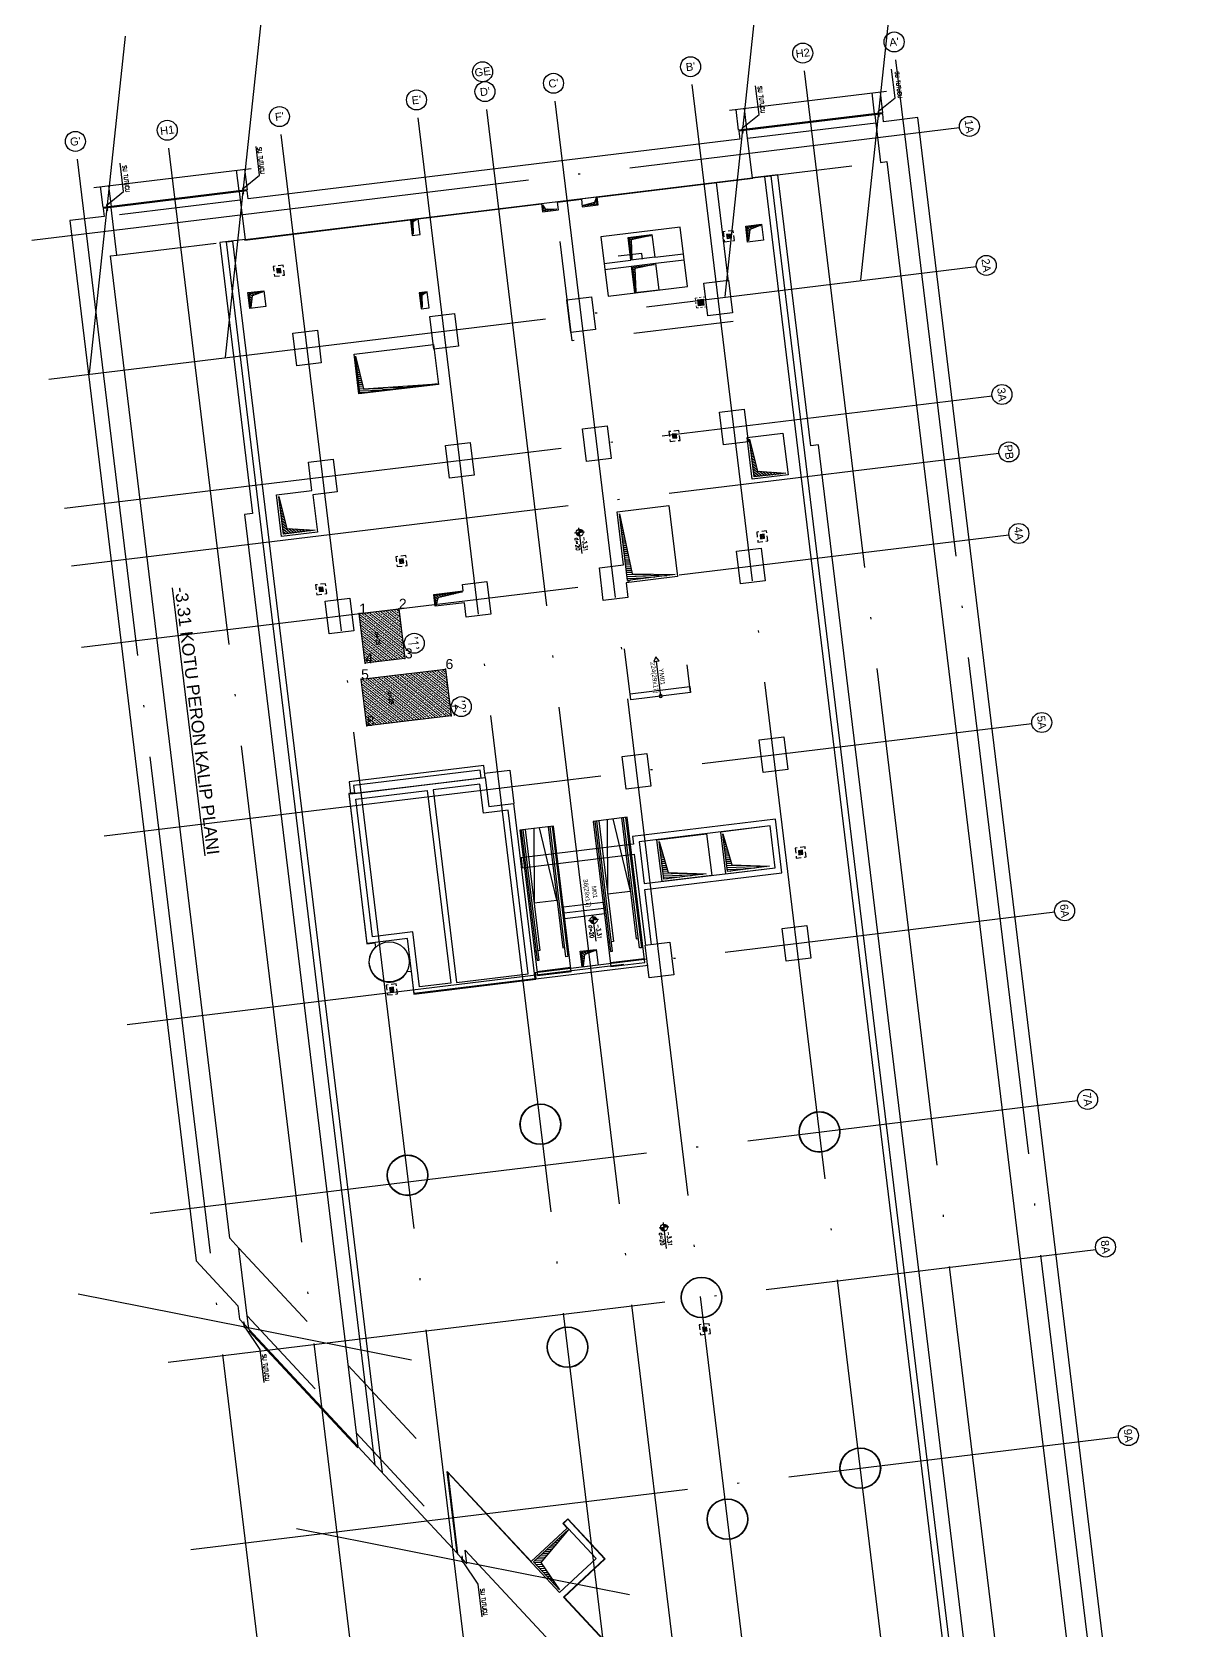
# Model space of a CAD drawing. Header units: millimetres. Extents: x 400433 to 400493, y 4543983 to 4544104.
# Drawn here: x 400432.8 to 400490.5, y 4544024.3 to 4544104.2 of the extents above; entities that cross this region are included whole.
import ezdxf
from ezdxf.enums import TextEntityAlignment as Align

# ---------------------------------------------------------------- set-up
doc = ezdxf.new("R2010")
doc.units = ezdxf.units.MM
for name, pattern in [('AKS', [3, 2.5, -0.25, 0, -0.25]), ('CIZGI', [0.4, 0.25, -0.15]), ('CONTINU', [0]), ('Hidden', [600, 400, -200]), ('M09-PRT-S24-ZZ-M3-ARC-01_rvt-1-PERON$0$Dash', [6, 3, -3]), ('UUC-ST-KAL-I05-101-U-000$0$ACAD_ISO05W100', [33, 24, -3, 0, -3, 0, -3])]:
    doc.linetypes.add(name, pattern=pattern)
for name, color, linetype, lineweight in [('A_HATCH', 8, 'Continuous', 15), ('M09-PRT-S24-ZZ-M3-ARC-01_rvt-1-PERON$0$M-EQPM', 50, 'Continuous', 13), ('M09-PRT-S24-ZZ-M3-ARC-01_rvt-1-PERON$0$M-EQPM-HDLN', 50, 'M09-PRT-S24-ZZ-M3-ARC-01_rvt-1-PERON$0$Dash', 5)]:
    doc.layers.add(name, color=color, linetype=linetype, lineweight=lineweight)
for name, color, linetype in [('aks prota', 2, 'AKS'), ('bosluk prota', 2, 'Continuous'), ('bosluk tarama prota', 8, 'Continuous'), ('boşluk prota', 2, 'Continuous'), ('boşluk taraması prota', 252, 'Continuous'), ('caks prota', 4, 'Continuous'), ('kiriş prota', 6, 'Continuous'), ('kolon prota', 1, 'Continuous'), ('kolon tarama prota', 252, 'Continuous'), ('metraj prota', 2, 'Continuous'), ('not prota', 2, 'Continuous'), ('not yazısı prota', 6, 'Continuous'), ('not çizgisi prota', 4, 'Continuous'), ('nxyz-nno', 11, 'Continuous'), ('perde prota', 1, 'Continuous'), ('PRT-MI-a_fit_drainage', 10, 'Continuous'), ('PRT-MI-ad_dim', 8, 'Continuous'), ('prt-s-taxis', 7, 'Continuous'), ('st-s_level (kot)', 6, 'Continuous'), ('st-s_levelmark (kot işareti)', 4, 'Continuous'), ('st-temel', 6, 'CIZGI'), ('st_s_döşeme', 6, 'Continuous'), ('st_s_kesit işareti', 7, 'Continuous'), ('st_s_kiriş', 6, 'Continuous'), ('st_s_ölçü', 4, 'Continuous'), ('taks prota', 7, 'Continuous'), ('temel prota', 6, 'Continuous'), ('tkot prota', 6, 'Continuous'), ('tplan prota', 7, 'Continuous'), ('UUC-ST-KAL-I05-101-U-000$0$st_s_su tutucu', 2, 'Continuous')]:
    doc.layers.add(name, color=color, linetype=linetype)
doc.styles.add('AKS', font='romanstw.shx', dxfattribs={"height": 25})
doc.styles.add('Arial', font='Arial.ttf', dxfattribs={"height": 150})
doc.styles.add('OLCU', font='romanstw.shx')
doc.styles.add('PRT-MI-a_Arial', font='Arial.ttf', dxfattribs={"height": 30})
doc.styles.get("Standard").update_dxf_attribs({"font": 'Arial.ttf'})
doc.styles.add('TAKS', font='Arial Unicode.ttf')
doc.styles.add('TEXT250', font='romanstw.shx', dxfattribs={"width": 0.8, "height": 25})
doc.styles.add('TSIMPLEX', font='romanstw.shx')
doc.dimstyles.new('1-50', dxfattribs={"dimtxt": 10, "dimasz": 4, "dimexe": 4, "dimexo": 8, "dimgap": 4, "dimtad": 1, "dimdec": 1, "dimrnd": 0.05, "dimzin": 9, "dimdsep": 46, "dimtxsty": 'OLCU', "dimblk1": 'OBLIQUE', "dimblk2": 'OBLIQUE', "dimsah": 1, "dimcen": 2, "dimdle": 4, "dimclrd": 4, "dimclre": 4, "dimclrt": 3, "dimadec": 1, "dimazin": 0, "dimtfac": 1, "dimtdec": 1, "dimtix": 1, "dimtmove": 2, "dimatfit": 3, "dimldrblk": 'OBLIQUE', "dimfxl": 1, "dimtvp": 1, "dimtolj": 1, "dimtzin": 1, "dimarcsym": 0})
pattern_1 = [(321.923994, (400365.07543, 4544704.10694), (0.117482545, 0.149960333), []), (321.923994, (400365.09167, 4544703.97322), (0.117482545, 0.149960333), [0.09525, -0.047625])]

# ---------------------------------------------------------------- blocks, each defined once
blk = doc.blocks.new('yürüyen mer 1')
at = {"color": 253}
blk.add_lwpolyline([(-120.1, 35), (-120.1, 205)], dxfattribs=at)
at = {"layer": 'st_s_ölçü', "color": 252, "ltscale": 0.1}
blk.add_line((-830.5, 205), (-830.5, 35), dxfattribs=at)
for points in [[(-120.1, 205), (-851.5, 205), (-851.5, 35), (-120.1, 35)], [(-120.1, 197.5), (-775.8, 197.5), (-775.8, 187.7), (-120.1, 187.7)], [(-728.8, 205), (-728.8, 197.5)], [(-120.1, 177.5), (-728.8, 177.5), (-728.8, 187.7)], [(-120.1, 135), (-488.6, 177.5), (-488.6, 62.5), (-120.1, 105)], [(-120.1, 42.5), (-775.8, 42.5), (-775.8, 52.2), (-120.1, 52.2)], [(-120.1, 62.5), (-728.8, 62.5), (-728.8, 52.2)], [(-728.8, 35), (-728.8, 42.5)]]:
    blk.add_lwpolyline(points, dxfattribs=at)
blk = doc.blocks.new('Stair_Anotation')
at = {"color": 0, "style": 'PRT-MI-a_Arial'}
blk.add_attdef('M.ADI', text='', height=0.2, dxfattribs=at).set_placement((0, 0), align=Align.BOTTOM_CENTER)
blk.add_attdef('BAS.SAYI-(EN-RIHT)', text='', height=0.2, dxfattribs=at).set_placement((0, -0.08), align=Align.TOP_CENTER)
blk = doc.blocks.new('_Oblique')
at = {"color": 0, "linetype": 'ByBlock', "lineweight": -2}
blk.add_line((-0.5, -0.5), (0.5, 0.5), dxfattribs=at)
blk = doc.blocks.new('*U51')
at = {"layer": 'metraj prota', "color": 4}
blk.add_lwpolyline([(-198, 0), (-175.5, 13), (-175.5, -13)], close=True, dxfattribs=at)
blk.add_lwpolyline([(0, 0), (-175.5, 0)], dxfattribs=at)
blk.add_circle((0, 0), 7.5, dxfattribs=at)
blk = doc.blocks.new('YER SUZGECI_20x20')
at = {"color": 2}
blk.add_lwpolyline([(-20, 0), (0, 0), (0, 20), (-20, 20)], close=True, dxfattribs=at)
for points in [[(0, 20), (-20, 0)], [(-20, 20), (0, 0)]]:
    blk.add_lwpolyline(points, dxfattribs=at)
blk.add_circle((-10, 10), 7, dxfattribs=at)
blk = doc.blocks.new('M09-PRT-S24-ZZ-M3-ARC-01_rvt-1-PERON$0$Floor Drain - 300x300 mm-V1-PERON')
at = {"layer": 'M09-PRT-S24-ZZ-M3-ARC-01_rvt-1-PERON$0$M-EQPM', "color": 250}
for p, q in [((0, -300), (0, 0)), ((0, 0), (300, 0)), ((300, -300), (0, -300)), ((10, -290), (10, -10)), ((10, -10), (290, -10)), ((290, -290), (10, -290)), ((41, -10), (41, -290)), ((72, -10), (72, -290)), ((103, -10), (103, -290)), ((134, -10), (134, -290)), ((166, -10), (166, -290)), ((197, -10), (197, -290)), ((228, -10), (228, -290)), ((259, -10), (259, -290)), ((290, -10), (290, -290)), ((290, -10), (290, -290)), ((300, 0), (300, -300))]:
    blk.add_line(p, q, dxfattribs=at)
at = {"layer": 'M09-PRT-S24-ZZ-M3-ARC-01_rvt-1-PERON$0$M-EQPM-HDLN'}
for p, q in [((400, 100), (-100, 100)), ((-100, 100), (-100, -400)), ((400, -400), (400, 100)), ((-100, -400), (400, -400))]:
    blk.add_line(p, q, dxfattribs=at)
blk = doc.blocks.new('PLAN_KOT')
at = {"layer": 'st-s_levelmark (kot işareti)'}
h = blk.add_hatch(color=256, dxfattribs=at)
h.paths.add_polyline_path([(0, 17.5, 0.414214), (-17.5, 0), (0, 0)])
h.paths.add_polyline_path([(17.5, 0), (0, 0), (0, -17.5, 0.414214)])
for p, q in [((105, 0), (-25, 0)), ((0, 25), (0, -25))]:
    blk.add_line(p, q, dxfattribs=at)
blk.add_circle((0, 0), 17.5, dxfattribs=at)
at = {"layer": 'st-s_level (kot)', "color": 6, "style": 'OLCU', "width": 0.8}
for tag, p in [('KOT', (22.7, 9.8)), ('DÖŞEME_KALINLIĞI', (22.7, -27.6))]:
    blk.add_attdef(tag, p, '', height=20, dxfattribs=at)

msp = doc.modelspace()

# ---------------------------------------------------------------- hatches: boundary and pattern name
at = {"layer": 'A_HATCH'}
h = msp.add_hatch(dxfattribs=at)
h.set_pattern_fill('ANSI33', color=2, scale=0.03, angle=-83.07601)
h.set_pattern_definition(pattern_1)
h.paths.add_polyline_path([(400451.188, 4544075.334), (400451.489, 4544072.852), (400449.504, 4544072.611), (400449.202, 4544075.092)])
h = msp.add_hatch(dxfattribs=at)
h.set_pattern_fill('ANSI33', color=2, scale=0.03, angle=-83.07601)
h.set_pattern_definition(pattern_1)
h.paths.add_polyline_path([(400453.518, 4544072.321), (400453.801, 4544069.988), (400449.582, 4544069.476), (400449.299, 4544071.809)])
at = {"layer": 'bosluk tarama prota'}
h = msp.add_hatch(dxfattribs=at)
h.set_pattern_fill('ANSI31', color=256, scale=0.5, angle=121.92399)
h.set_pattern_definition([(321.924, (400458.676496, 4544064.617994), (0.03854414, 0.04919958), [])])
h.paths.add_polyline_path([(400451.813, 4544094.776), (400452.127, 4544094.814), (400451.893, 4544094.68), (400451.9, 4544094.06)])
h = msp.add_hatch(dxfattribs=at)
h.set_pattern_fill('ANSI31', color=256, scale=0.5, angle=121.92399)
h.set_pattern_definition([(321.924, (400459.122254, 4544060.947334), (0.03854414, 0.04919958), [])])
h.paths.add_polyline_path([(400452.259, 4544091.105), (400452.573, 4544091.143), (400452.338, 4544091.009), (400452.346, 4544090.389)])
at = {"layer": 'boşluk taraması prota', "ltscale": 2}
h = msp.add_hatch(dxfattribs=at)
h.set_pattern_fill('ANSI31', color=256, scale=0.03, angle=6.92399, style=0)
h.set_pattern_definition([(51.923994, (399184.46104, 4543514.51339), (-0.074980167, 0.0587412725), [])])
h.paths.add_polyline_path([(400458.359, 4544095.525), (400458.494, 4544095.33), (400459.091, 4544095.312), (400458.396, 4544095.228)])
h = msp.add_hatch(dxfattribs=at)
h.set_pattern_fill('ANSI31', color=256, scale=0.03, angle=-173.07601, style=0)
h.set_pattern_definition([(231.923994, (401734.99976, 4544676.5219), (0.074980167, -0.0587412725), [])])
h.paths.add_polyline_path([(400461.057, 4544095.873), (400460.973, 4544095.651), (400460.398, 4544095.491), (400461.093, 4544095.575)])
h = msp.add_hatch(dxfattribs=at)
h.set_pattern_fill('ANSI31', color=256, scale=0.03, angle=-83.07601, style=0)
h.set_pattern_definition([(321.923994, (399882.42826, 4545367.49226), (0.0587412725, 0.074980167), [])])
h.paths.add_polyline_path([(400463.796, 4544093.99), (400462.803, 4544093.778), (400462.83, 4544092.815), (400462.703, 4544093.857)])
h = msp.add_hatch(dxfattribs=at)
h.set_pattern_fill('ANSI31', color=256, scale=0.03, angle=-83.07601, style=0)
h.set_pattern_definition([(321.923994, (399888.06304, 4545368.37801), (0.0587412725, 0.074980167), [])])
h.paths.add_polyline_path([(400469.274, 4544094.504), (400468.735, 4544094.297), (400468.663, 4544093.724), (400468.579, 4544094.419)])
h = msp.add_hatch(dxfattribs=at)
h.set_pattern_fill('ANSI31', color=256, scale=0.03, angle=-83.07601, style=0)
h.set_pattern_definition([(321.923994, (399882.62775, 4545365.85418), (0.0587412725, 0.074980167), [])])
h.paths.add_polyline_path([(400463.971, 4544092.55), (400462.979, 4544092.339), (400463.029, 4544091.176), (400462.879, 4544092.418)])
h = msp.add_hatch(dxfattribs=at)
h.set_pattern_fill('ANSI31', color=256, scale=0.03, angle=-83.07601, style=0)
h.set_pattern_definition([(321.923994, (399863.18227, 4545365.05433), (0.0587412725, 0.074980167), [])])
h.paths.add_polyline_path([(400444.393, 4544091.18), (400443.854, 4544090.974), (400443.782, 4544090.401), (400443.698, 4544091.096)])
h = msp.add_hatch(dxfattribs=at)
h.set_pattern_fill('ANSI31', color=256, scale=0.03, angle=-47.07601, style=0)
h.set_pattern_definition([(357.923994, (399678.10068, 4544261.58662), (0.003450452, 0.095187483), [])])
h.paths.add_polyline_path([(400449.014, 4544087.966), (400449.424, 4544086.325), (400453.111, 4544086.581), (400449.239, 4544086.111)])
h = msp.add_hatch(dxfattribs=at)
h.set_pattern_fill('ANSI31', color=256, scale=0.03, angle=-47.07601, style=0)
h.set_pattern_definition([(321.924, (400468.59764, 4544083.89483), (0.0587413, 0.0749802), [])])
h.paths.add_polyline_path([(400468.94, 4544081.922), (400468.709, 4544083.808), (400469.109, 4544082.212), (400470.528, 4544082.115)])
h = msp.add_hatch(dxfattribs=at)
h.set_pattern_fill('ANSI31', color=256, scale=0.03, angle=-47.07601, style=0)
h.set_pattern_definition([(321.924, (400445.07095, 4544081.03779), (0.0587413, 0.0749802), [])])
h.paths.add_polyline_path([(400445.413, 4544079.065), (400445.182, 4544080.951), (400445.582, 4544079.354), (400447.002, 4544079.258)])
h = msp.add_hatch(dxfattribs=at)
h.set_pattern_fill('ANSI31', color=256, scale=0.03, angle=-47.07601, style=0)
h.set_pattern_definition([(357.923994, (399678.130375, 4544261.90387), (0.003450452, 0.095187483), [])])
h.paths.add_polyline_path([(400462.842, 4544077.076), (400464.998, 4544077.04), (400462.616, 4544076.747), (400462.211, 4544080.083)])
h = msp.add_hatch(dxfattribs=at)
h.set_pattern_fill('ANSI31', color=256, scale=0.03, angle=-83.07601, style=0)
h.set_pattern_definition([(321.923994, (399872.66714, 4545349.9928), (0.0587412725, 0.074980167), [])])
h.paths.add_polyline_path([(400454.374, 4544076.179), (400453.14, 4544075.888), (400453.045, 4544075.514), (400452.984, 4544076.01)])
h = msp.add_hatch(dxfattribs=at)
h.set_pattern_fill('ANSI31', color=256, scale=0.03, angle=-47.07601, style=0)
h.set_pattern_definition([(357.923994, (399679.94364, 4544246.9723), (0.003450452, 0.095187483), [])])
h.paths.add_polyline_path([(400464.655, 4544062.145), (400466.811, 4544062.109), (400464.429, 4544061.815), (400464.2, 4544063.7)])
h = msp.add_hatch(dxfattribs=at)
h.set_pattern_fill('ANSI31', color=256, scale=0.03, angle=-47.07601, style=0)
h.set_pattern_definition([(357.923994, (399683.1203, 4544247.35807), (0.003450452, 0.095187483), [])])
h.paths.add_polyline_path([(400467.832, 4544062.53), (400469.988, 4544062.494), (400467.606, 4544062.201), (400467.377, 4544064.086)])
h = msp.add_hatch(dxfattribs=at)
h.set_pattern_fill('ANSI31', color=256, scale=0.03, angle=-83.07601, style=0)
h.set_pattern_definition([(321.923994, (399879.79715, 4545332.12503), (0.0587412725, 0.074980167), [])])
h.paths.add_polyline_path([(400461.008, 4544058.251), (400460.469, 4544058.044), (400460.397, 4544057.471), (400460.313, 4544058.166)])
h = msp.add_hatch(dxfattribs=at)
h.set_pattern_fill('ANSI31', color=256, scale=0.03, angle=-47.07601, style=0)
h.set_pattern_definition([(357.923994, (399678.52061, 4544261.7916), (0.003450452, 0.095187483), [])])
h.paths.add_polyline_path([(400459.681, 4544029.315), (400458.279, 4544027.648), (400459.218, 4544026.289), (400457.924, 4544027.681)])

# ---------------------------------------------------------------- linework, layer by layer
at = {"layer": 'aks prota', "ltscale": 10}
for p, q in [((400489.925, 4543988.316), (400475.978, 4544103.171)), ((400479.75, 4543987.081), (400465.802, 4544101.936)), ((400485.359, 4543987.762), (400471.411, 4544102.617)), ((400472.9, 4543986.249), (400458.953, 4544101.104)), ((400466.051, 4543985.417), (400452.103, 4544100.271)), ((400469.476, 4543985.832), (400455.528, 4544100.687)), ((400432.848, 4544093.757), (400479.207, 4544099.387)), ((400453.592, 4543983.904), (400439.645, 4544098.759)), ((400459.201, 4543984.585), (400445.253, 4544099.44)), ((400449.026, 4543983.35), (400435.078, 4544098.205)), ((400433.692, 4544086.808), (400480.051, 4544092.438)), ((400434.475, 4544080.356), (400480.835, 4544085.985)), ((400434.824, 4544077.483), (400481.184, 4544083.113)), ((400435.319, 4544073.407), (400481.679, 4544079.036)), ((400436.465, 4544063.976), (400482.824, 4544069.606)), ((400437.61, 4544054.545), (400483.969, 4544060.175)), ((400438.755, 4544045.114), (400485.114, 4544050.744)), ((400439.659, 4544037.669), (400486.019, 4544043.299)), ((400440.796, 4544028.308), (400487.155, 4544033.938))]:
    msp.add_line(p, q, dxfattribs=at)
at = {"layer": 'bosluk prota'}
for points in [[(400451.813, 4544094.776), (400452.127, 4544094.814), (400451.893, 4544094.68), (400451.9, 4544094.06)], [(400452.259, 4544091.105), (400452.573, 4544091.143), (400452.338, 4544091.009), (400452.346, 4544090.389)]]:
    msp.add_lwpolyline(points, close=True, dxfattribs=at)
at = {"layer": 'boşluk prota', "ltscale": 0.05}
for points in [[(400458.359, 4544095.525), (400458.494, 4544095.33), (400459.091, 4544095.312), (400458.396, 4544095.228)], [(400461.057, 4544095.873), (400460.973, 4544095.651), (400460.398, 4544095.491), (400461.093, 4544095.575)], [(400463.796, 4544093.99), (400462.803, 4544093.778), (400462.83, 4544092.815), (400462.703, 4544093.857)], [(400469.274, 4544094.504), (400468.735, 4544094.297), (400468.663, 4544093.724), (400468.579, 4544094.419)], [(400463.971, 4544092.55), (400462.979, 4544092.339), (400463.029, 4544091.176), (400462.879, 4544092.418)], [(400444.393, 4544091.18), (400443.854, 4544090.974), (400443.782, 4544090.401), (400443.698, 4544091.096)], [(400449.014, 4544087.966), (400449.424, 4544086.325), (400453.111, 4544086.581), (400449.239, 4544086.111)], [(400468.94, 4544081.922), (400468.709, 4544083.808), (400469.109, 4544082.212), (400470.528, 4544082.115)], [(400445.413, 4544079.065), (400445.182, 4544080.951), (400445.582, 4544079.354), (400447.002, 4544079.258)], [(400462.842, 4544077.076), (400464.998, 4544077.04), (400462.616, 4544076.747), (400462.211, 4544080.083)], [(400454.374, 4544076.179), (400453.14, 4544075.888), (400453.045, 4544075.514), (400452.984, 4544076.01)], [(400464.655, 4544062.145), (400466.542, 4544062.076), (400464.429, 4544061.815), (400464.2, 4544063.7)], [(400467.832, 4544062.53), (400469.719, 4544062.461), (400467.606, 4544062.201), (400467.377, 4544064.086)], [(400461.008, 4544058.251), (400460.469, 4544058.044), (400460.397, 4544057.471), (400460.313, 4544058.166)], [(400459.681, 4544029.315), (400458.279, 4544027.648), (400459.218, 4544026.289), (400457.924, 4544027.681)]]:
    msp.add_lwpolyline(points, close=True, dxfattribs=at)
at = {"layer": 'caks prota', "ltscale": 0.05}
for centre in [(400471.375, 4544103.115), (400475.942, 4544103.67), (400455.372, 4544102.179), (400465.767, 4544102.434), (400458.917, 4544101.603), (400452.067, 4544100.771), (400455.492, 4544101.187), (400445.218, 4544099.939), (400439.609, 4544099.258), (400479.704, 4544099.447), (400435.018, 4544098.7), (400480.548, 4544092.498), (400481.331, 4544086.046), (400481.68, 4544083.172), (400482.175, 4544079.097), (400483.322, 4544069.65), (400484.466, 4544060.235), (400485.611, 4544050.804), (400486.507, 4544043.427), (400487.652, 4544033.997)]:
    msp.add_circle(centre, 0.5, dxfattribs=at)
at = {"layer": 'caks prota'}
for centre in [(400451.957, 4544073.611), (400454.306, 4544070.44)]:
    msp.add_circle(centre, 0.5, dxfattribs=at)
at = {"layer": 'kiriş prota'}
msp.add_line((400462.786, 4544070.783), (400462.473, 4544073.338), dxfattribs=at)
for points in [[(400468.619, 4544098.857), (400475.022, 4544099.634)], [(400443.477, 4544093.789), (400443.48, 4544093.769), (400451.763, 4544094.775), (400451.857, 4544094), (400452.254, 4544094.049), (400452.16, 4544094.823), (400458.324, 4544095.571), (400458.372, 4544095.174), (400459.166, 4544095.271), (400459.118, 4544095.668), (400460.309, 4544095.813), (400460.355, 4544095.435), (400461.149, 4544095.532), (400461.103, 4544095.909), (400468.883, 4544096.854), (400468.88, 4544096.874)], [(400437.223, 4544095.044), (400443.256, 4544095.777)], [(400448.953, 4544088.057), (400452.923, 4544088.539), (400453.165, 4544086.554), (400449.194, 4544086.072), (400448.953, 4544088.057)], [(400446.885, 4544081.036), (400447.113, 4544079.17), (400445.326, 4544078.953), (400445.071, 4544081.038), (400446.837, 4544081.252), (400446.666, 4544082.662), (400447.897, 4544082.811), (400448.095, 4544081.183), (400446.885, 4544081.036)], [(400465.763, 4544071.147), (400465.595, 4544072.532)]]:
    msp.add_lwpolyline(points, dxfattribs=at)
at = {"layer": 'kiriş prota', "color": 5, "linetype": 'CIZGI', "ltscale": 20}
msp.add_lwpolyline([(400465.616, 4544091.44), (400465.255, 4544094.419), (400461.284, 4544093.936), (400461.645, 4544090.958), (400465.616, 4544091.44)], dxfattribs=at)
at = {"layer": 'kiriş prota'}
for points in [[(400463.839, 4544094.045), (400463.978, 4544092.904), (400462.786, 4544092.759), (400462.648, 4544093.901)], [(400469.317, 4544094.559), (400469.414, 4544093.765), (400468.619, 4544093.669), (400468.523, 4544094.463)], [(400464.015, 4544092.606), (400464.178, 4544091.266), (400462.986, 4544091.121), (400462.823, 4544092.461)], [(400444.436, 4544091.236), (400444.533, 4544090.442), (400443.739, 4544090.345), (400443.642, 4544091.139)], [(400452.207, 4544091.124), (400452.303, 4544090.33), (400452.7, 4544090.378), (400452.604, 4544091.172)], [(400468.853, 4544081.81), (400468.598, 4544083.895), (400470.385, 4544084.112), (400470.64, 4544082.027)], [(400467.265, 4544064.174), (400467.518, 4544062.089), (400470, 4544062.391), (400469.747, 4544064.476)], [(400466.57, 4544064.09), (400466.824, 4544062.005), (400464.342, 4544061.704), (400464.089, 4544063.788)], [(400461.051, 4544058.306), (400461.148, 4544057.512), (400460.354, 4544057.416), (400460.257, 4544058.21)]]:
    msp.add_lwpolyline(points, close=True, dxfattribs=at)
msp.add_lwpolyline([(400448.966, 4544066.126), (400448.679, 4544066.092), (400449.591, 4544058.582), (400449.992, 4544058.631), (400450.016, 4544058.432, 1.174399), (400451.602, 4544057.192), (400451.801, 4544057.216), (400451.94, 4544056.072), (400458.035, 4544056.812), (400458.033, 4544056.832)], format="xyb", dxfattribs=at)
at = {"layer": 'kolon prota', "color": 1}
for centre in [(400450.709, 4544057.684), (400458.261, 4544049.564), (400472.209, 4544049.177), (400451.62, 4544047.013), (400466.313, 4544040.906), (400459.615, 4544038.417), (400474.251, 4544032.371), (400467.609, 4544029.821)]:
    msp.add_circle(centre, 1, dxfattribs=at)
at = {"layer": 'kolon tarama prota', "linetype": 'Hidden', "ltscale": 10}
for p, q in [((400467.714, 4544100.254), (400475.567, 4544101.207)), ((400435.948, 4544096.396), (400443.8, 4544097.35))]:
    msp.add_line(p, q, dxfattribs=at)
at = {"layer": 'kolon tarama prota'}
for points in [[(400474.968, 4544100.081), (400474.842, 4544101.119)], [(400475.239, 4544101.168), (400475.365, 4544100.129)], [(400475.365, 4544100.129), (400468.168, 4544099.255), (400468.042, 4544100.294)], [(400468.439, 4544100.342), (400468.565, 4544099.303)], [(400443.202, 4544096.223), (400443.076, 4544097.262)], [(400443.473, 4544097.31), (400443.599, 4544096.271)], [(400443.599, 4544096.271), (400436.402, 4544095.397), (400436.276, 4544096.436)], [(400436.673, 4544096.484), (400436.799, 4544095.446)]]:
    msp.add_lwpolyline(points, dxfattribs=at)
at = {"layer": 'not prota', "ltscale": 0.1}
msp.add_lwpolyline([(400463.364, 4544092.813), (400463.329, 4544093.101), (400462.156, 4544092.958)], dxfattribs=at)
at = {"layer": 'nxyz-nno'}
for p in [(400449.202, 4544075.092), (400451.188, 4544075.334), (400449.504, 4544072.611), (400451.489, 4544072.852), (400453.518, 4544072.321), (400449.299, 4544071.809), (400453.801, 4544069.988), (400449.582, 4544069.476)]:
    msp.add_point(p, dxfattribs=at)
at = {"layer": 'perde prota'}
for points in [[(400475.371, 4544100.079), (400468.174, 4544099.205), (400468.222, 4544098.808), (400443.653, 4544095.825), (400443.605, 4544096.222)], [(400474.974, 4544100.031), (400475.263, 4544097.649), (400475.586, 4544097.688), (400488.037, 4543995.155), (400487.581, 4543995.646), (400488.073, 4543991.593), (400488.536, 4543991.094), (400488.454, 4543991.77), (400490.533, 4543989.535), (400477.132, 4544099.89), (400475.419, 4544099.682), (400475.371, 4544100.079)], [(400443.208, 4544096.174), (400443.497, 4544093.791), (400468.861, 4544096.871), (400468.571, 4544099.254)], [(400443.605, 4544096.222), (400436.408, 4544095.348), (400436.456, 4544094.951), (400434.743, 4544094.743), (400441.059, 4544042.73), (400443.141, 4544040.492), (400443.223, 4544039.816), (400443.687, 4544039.318), (400443.194, 4544043.371), (400442.735, 4544043.865), (400436.771, 4544092.974), (400437.094, 4544093.014), (400436.805, 4544095.396)], [(400453.632, 4544032.148), (400454.125, 4544028.095), (400454.588, 4544027.596), (400454.506, 4544028.272), (400477.086, 4544003.993), (400477.168, 4544003.318), (400477.632, 4544002.819), (400477.139, 4544006.873), (400459.417, 4544025.929), (400461.467, 4544027.835), (400459.628, 4544029.813), (400459.408, 4544029.608), (400461.043, 4544027.851), (400459.212, 4544026.148), (400453.632, 4544032.148)]]:
    msp.add_lwpolyline(points, dxfattribs=at)
at = {"layer": 'perde prota', "linetype": 'CIZGI', "ltscale": 20}
for points in [[(400468.861, 4544096.871), (400475.263, 4544097.649)], [(400437.094, 4544093.014), (400443.497, 4544093.791)], [(400443.194, 4544043.371), (400453.632, 4544032.148)], [(400443.605, 4544039.993), (400454.043, 4544028.77)]]:
    msp.add_lwpolyline(points, dxfattribs=at)
at = {"layer": 'perde prota'}
for points in [[(400481.404, 4543998.763), (400469.481, 4544096.947), (400469.779, 4544096.983), (400481.752, 4543998.389)], [(400450.004, 4544032.525), (400442.578, 4544093.679), (400442.876, 4544093.716), (400450.352, 4544032.151)], [(400451.957, 4544056.094), (400451.623, 4544058.849), (400449.608, 4544058.604), (400448.701, 4544066.074), (400455.501, 4544066.9), (400455.677, 4544065.453), (400456.918, 4544065.603), (400457.983, 4544056.826)], [(400452.609, 4544066.246), (400453.778, 4544056.617), (400452.219, 4544056.428), (400451.884, 4544059.183), (400449.87, 4544058.938), (400449.035, 4544065.813)], [(400456.656, 4544065.269), (400455.415, 4544065.119), (400455.239, 4544066.566), (400452.906, 4544066.283), (400454.076, 4544056.653), (400457.649, 4544057.087)]]:
    msp.add_lwpolyline(points, close=True, dxfattribs=at)
at = {"layer": 'PRT-MI-a_fit_drainage', "color": 2, "linetype": 'CIZGI'}
for points in [[(400467.956, 4544093.739), (400467.896, 4544094.236), (400467.4, 4544094.175), (400467.46, 4544093.679)], [(400445.468, 4544092.016), (400445.408, 4544092.512), (400444.911, 4544092.452), (400444.971, 4544091.955)], [(400465.245, 4544083.754), (400465.185, 4544084.251), (400464.689, 4544084.19), (400464.749, 4544083.694)], [(400469.63, 4544078.732), (400469.57, 4544079.228), (400469.073, 4544079.168), (400469.134, 4544078.671)], [(400451.598, 4544077.499), (400451.538, 4544077.995), (400451.041, 4544077.935), (400451.101, 4544077.439)], [(400447.583, 4544076.09), (400447.522, 4544076.586), (400447.026, 4544076.526), (400447.086, 4544076.029)], [(400471.549, 4544062.931), (400471.489, 4544063.428), (400470.992, 4544063.367), (400471.052, 4544062.871)], [(400451.111, 4544056.087), (400451.05, 4544056.583), (400450.554, 4544056.523), (400450.614, 4544056.027)], [(400466.761, 4544039.097), (400466.7, 4544039.594), (400466.204, 4544039.533), (400466.264, 4544039.037)]]:
    msp.add_lwpolyline(points, close=True, dxfattribs=at)
at = {"layer": 'st-temel', "linetype": 'ByBlock'}
for points in [[(400449.13, 4544033.465), (400443.687, 4544039.318)], [(400443.694, 4544039.237), (400449.14, 4544033.381)]]:
    msp.add_lwpolyline(points, dxfattribs=at)
at = {"layer": 'st_s_döşeme'}
for points in [[(400443.497, 4544093.791), (400442.231, 4544093.637), (400443.875, 4544080.093), (400443.479, 4544080.045), (400449.136, 4544033.459), (400454.101, 4544028.12), (400453.605, 4544032.207), (400457.797, 4544027.7), (400459.598, 4544029.375), (400459.38, 4544029.609), (400459.629, 4544029.841), (400461.495, 4544027.834), (400459.445, 4544025.928), (400477.158, 4544006.882), (400477.655, 4544002.794), (400482.62, 4543997.455), (400472.168, 4544083.528), (400471.771, 4544083.48), (400470.126, 4544097.025), (400468.861, 4544096.871)], [(400455.475, 4544067.11), (400456.736, 4544067.264), (400456.937, 4544065.606), (400456.918, 4544065.603)]]:
    msp.add_lwpolyline(points, dxfattribs=at)
for points in [[(400467.663, 4544091.759), (400467.86, 4544090.131), (400466.629, 4544089.982), (400466.432, 4544091.61)], [(400460.813, 4544090.928), (400461.011, 4544089.3), (400459.78, 4544089.15), (400459.582, 4544090.778)], [(400453.963, 4544090.096), (400454.161, 4544088.468), (400452.93, 4544088.318), (400452.732, 4544089.946)], [(400447.114, 4544089.264), (400447.311, 4544087.636), (400446.08, 4544087.487), (400445.883, 4544089.115)], [(400468.446, 4544085.307), (400468.644, 4544083.679), (400467.413, 4544083.529), (400467.215, 4544085.157)], [(400461.597, 4544084.475), (400461.794, 4544082.847), (400460.563, 4544082.698), (400460.366, 4544084.326)], [(400454.747, 4544083.643), (400454.945, 4544082.015), (400453.714, 4544081.866), (400453.516, 4544083.494)], [(400462.421, 4544077.524), (400462.098, 4544080.184), (400464.679, 4544080.498), (400465.11, 4544076.949), (400462.548, 4544076.638), (400462.638, 4544075.898), (400461.407, 4544075.749), (400461.21, 4544077.377)], [(400469.29, 4544078.358), (400469.488, 4544076.73), (400468.257, 4544076.58), (400468.059, 4544078.208)], [(400454.398, 4544076.232), (400454.36, 4544076.545), (400455.591, 4544076.694), (400455.788, 4544075.066), (400454.558, 4544074.917), (400454.47, 4544075.636), (400453.001, 4544075.458), (400452.929, 4544076.054)], [(400448.741, 4544075.862), (400448.939, 4544074.234), (400447.708, 4544074.085), (400447.51, 4544075.713)], [(400470.435, 4544068.927), (400470.633, 4544067.299), (400469.402, 4544067.15), (400469.204, 4544068.778)], [(400463.586, 4544068.095), (400463.783, 4544066.467), (400462.552, 4544066.318), (400462.355, 4544067.946)], [(400471.581, 4544059.497), (400471.778, 4544057.868), (400470.547, 4544057.719), (400470.35, 4544059.347)], [(400464.731, 4544058.665), (400464.929, 4544057.037), (400463.698, 4544056.887), (400463.5, 4544058.515)]]:
    msp.add_lwpolyline(points, close=True, dxfattribs=at)
for centre in [(400458.261, 4544049.564), (400472.209, 4544049.177), (400451.62, 4544047.013), (400466.313, 4544040.906), (400459.615, 4544038.417), (400474.251, 4544032.371), (400467.609, 4544029.821)]:
    msp.add_circle(centre, 1.02, dxfattribs=at)
at = {"layer": 'st_s_kiriş', "ltscale": 0.1}
for points in [[(400451.188, 4544075.334), (400451.489, 4544072.852), (400449.504, 4544072.611), (400449.202, 4544075.092), (400451.188, 4544075.334)], [(400453.518, 4544072.321), (400453.801, 4544069.988), (400449.582, 4544069.476), (400449.299, 4544071.809), (400453.518, 4544072.321)]]:
    msp.add_lwpolyline(points, dxfattribs=at)
at = {"layer": 'temel prota', "color": 5, "linetype": 'Hidden'}
for p, q in [((400463.979, 4544092.904), (400465.417, 4544093.078)), ((400461.446, 4544092.596), (400462.787, 4544092.759)), ((400461.483, 4544092.298), (400462.823, 4544092.461)), ((400464.016, 4544092.606), (400465.453, 4544092.781))]:
    msp.add_line(p, q, dxfattribs=at)
at = {"layer": 'temel prota', "color": 5, "linetype": 'CIZGI', "ltscale": 20}
msp.add_lwpolyline([(400467.049, 4544096.651), (400467.892, 4544089.702), (400459.851, 4544088.726), (400459.008, 4544095.675)], close=True, dxfattribs=at)
at = {"layer": 'temel prota', "color": 5}
for points in [[(400465.725, 4544071.443), (400465.762, 4544071.145), (400462.781, 4544070.783), (400462.745, 4544071.081)], [(400463.448, 4544061.595), (400470, 4544062.391), (400469.747, 4544064.476), (400463.195, 4544063.68)]]:
    msp.add_lwpolyline(points, close=True, dxfattribs=at)
at = {"layer": 'temel prota', "linetype": 'Hidden'}
msp.add_lwpolyline([(400448.77, 4544066.083), (400448.77, 4544066.083), (400455.501, 4544066.9), (400455.429, 4544067.496), (400448.697, 4544066.678), (400448.767, 4544066.102)], dxfattribs=at)
at = {"layer": 'temel prota'}
for points in [[(400448.968, 4544066.107), (400448.968, 4544066.107), (400455.302, 4544066.876), (400455.254, 4544067.273), (400448.92, 4544066.504), (400448.966, 4544066.126)], [(400459.482, 4544059.834), (400459.409, 4544060.43), (400461.395, 4544060.671), (400461.467, 4544060.075)], [(400459.446, 4544060.132), (400461.431, 4544060.373)], [(400461.467, 4544060.075), (400459.482, 4544059.834)]]:
    msp.add_lwpolyline(points, dxfattribs=at)
at = {"layer": 'temel prota', "color": 5}
for points in [[(400463.82, 4544058.534), (400463.485, 4544061.297), (400470.334, 4544062.129), (400470.009, 4544064.809), (400462.861, 4544063.942), (400462.907, 4544063.568), (400457.298, 4544062.887), (400457.358, 4544062.391), (400462.942, 4544063.069), (400463.522, 4544058.498)], [(400463.606, 4544057.811), (400457.997, 4544057.13), (400458.033, 4544056.832), (400463.642, 4544057.513)]]:
    msp.add_lwpolyline(points, dxfattribs=at)
at = {"layer": 'UUC-ST-KAL-I05-101-U-000$0$st_s_su tutucu', "linetype": 'UUC-ST-KAL-I05-101-U-000$0$ACAD_ISO05W100', "ltscale": 0.05}
for points in [[(400475.152, 4544100.058, -0.57735), (400475.149, 4544100.059), (400475.145, 4544100.094, -0.57735), (400475.147, 4544100.096), (400475.169, 4544100.086, 0.57735), (400475.171, 4544100.088), (400475.166, 4544100.134), (400475.172, 4544100.134), (400475.171, 4544100.138), (400475.165, 4544100.138), (400475.161, 4544100.17), (400475.167, 4544100.171), (400475.167, 4544100.175), (400475.161, 4544100.174), (400475.158, 4544100.195), (400475.17, 4544100.205), (400475.17, 4544100.21), (400475.139, 4544100.206), (400475.139, 4544100.201), (400475.153, 4544100.194), (400475.156, 4544100.174), (400475.15, 4544100.173), (400475.15, 4544100.169), (400475.156, 4544100.17), (400475.16, 4544100.137), (400475.154, 4544100.136), (400475.155, 4544100.132), (400475.161, 4544100.133), (400475.165, 4544100.095, -0.57735), (400475.163, 4544100.094), (400475.142, 4544100.102, 0.57735), (400475.14, 4544100.101), (400475.146, 4544100.051, 0.57735), (400475.148, 4544100.05), (400475.166, 4544100.063, -0.57735), (400475.169, 4544100.062), (400475.174, 4544100.025), (400475.168, 4544100.024), (400475.168, 4544100.02), (400475.174, 4544100.021), (400475.178, 4544099.988), (400475.172, 4544099.987), (400475.173, 4544099.983), (400475.179, 4544099.984), (400475.181, 4544099.964), (400475.169, 4544099.953), (400475.17, 4544099.948), (400475.201, 4544099.952), (400475.2, 4544099.957), (400475.186, 4544099.964), (400475.184, 4544099.985), (400475.19, 4544099.985), (400475.189, 4544099.99), (400475.183, 4544099.989), (400475.179, 4544100.021), (400475.185, 4544100.022), (400475.185, 4544100.026), (400475.179, 4544100.025), (400475.173, 4544100.071, 0.57735), (400475.171, 4544100.072)], [(400468.352, 4544099.233, -0.57735), (400468.349, 4544099.234), (400468.345, 4544099.269, -0.57735), (400468.347, 4544099.27), (400468.369, 4544099.261, 0.57735), (400468.371, 4544099.263), (400468.366, 4544099.308), (400468.371, 4544099.309), (400468.371, 4544099.313), (400468.365, 4544099.312), (400468.361, 4544099.345), (400468.367, 4544099.346), (400468.367, 4544099.35), (400468.361, 4544099.349), (400468.358, 4544099.37), (400468.37, 4544099.38), (400468.369, 4544099.385), (400468.339, 4544099.381), (400468.339, 4544099.376), (400468.353, 4544099.369), (400468.356, 4544099.348), (400468.35, 4544099.348), (400468.35, 4544099.344), (400468.356, 4544099.344), (400468.36, 4544099.312), (400468.354, 4544099.311), (400468.355, 4544099.307), (400468.361, 4544099.308), (400468.365, 4544099.27, -0.57735), (400468.363, 4544099.268), (400468.342, 4544099.277, 0.57735), (400468.339, 4544099.275), (400468.345, 4544099.226, 0.57735), (400468.348, 4544099.225), (400468.366, 4544099.238, -0.57735), (400468.369, 4544099.237), (400468.374, 4544099.2), (400468.368, 4544099.199), (400468.368, 4544099.195), (400468.374, 4544099.195), (400468.378, 4544099.163), (400468.372, 4544099.162), (400468.373, 4544099.158), (400468.379, 4544099.159), (400468.381, 4544099.138), (400468.369, 4544099.128), (400468.37, 4544099.123), (400468.401, 4544099.127), (400468.4, 4544099.132), (400468.386, 4544099.139), (400468.384, 4544099.16), (400468.39, 4544099.16), (400468.389, 4544099.164), (400468.383, 4544099.164), (400468.379, 4544099.196), (400468.385, 4544099.197), (400468.385, 4544099.201), (400468.379, 4544099.2), (400468.373, 4544099.246, 0.57735), (400468.371, 4544099.247)], [(400443.385, 4544096.201, -0.57735), (400443.383, 4544096.202), (400443.378, 4544096.237, -0.57735), (400443.381, 4544096.239), (400443.403, 4544096.23, 0.57735), (400443.405, 4544096.231), (400443.4, 4544096.277), (400443.405, 4544096.278), (400443.405, 4544096.282), (400443.399, 4544096.281), (400443.395, 4544096.313), (400443.401, 4544096.314), (400443.4, 4544096.318), (400443.395, 4544096.317), (400443.392, 4544096.338), (400443.404, 4544096.348), (400443.403, 4544096.353), (400443.372, 4544096.35), (400443.373, 4544096.344), (400443.387, 4544096.337), (400443.389, 4544096.317), (400443.384, 4544096.316), (400443.384, 4544096.312), (400443.39, 4544096.313), (400443.394, 4544096.28), (400443.388, 4544096.28), (400443.389, 4544096.275), (400443.394, 4544096.276), (400443.399, 4544096.239, -0.57735), (400443.397, 4544096.237), (400443.376, 4544096.246, 0.57735), (400443.373, 4544096.244), (400443.379, 4544096.194, 0.57735), (400443.382, 4544096.193), (400443.4, 4544096.207, -0.57735), (400443.403, 4544096.206), (400443.407, 4544096.168), (400443.402, 4544096.167), (400443.402, 4544096.163), (400443.408, 4544096.164), (400443.412, 4544096.131), (400443.406, 4544096.131), (400443.407, 4544096.127), (400443.412, 4544096.127), (400443.415, 4544096.107), (400443.403, 4544096.097), (400443.404, 4544096.091), (400443.435, 4544096.095), (400443.434, 4544096.1), (400443.42, 4544096.107), (400443.418, 4544096.128), (400443.423, 4544096.129), (400443.423, 4544096.133), (400443.417, 4544096.132), (400443.413, 4544096.165), (400443.419, 4544096.165), (400443.418, 4544096.169), (400443.413, 4544096.169), (400443.407, 4544096.214, 0.57735), (400443.404, 4544096.215)], [(400436.585, 4544095.375, -0.57735), (400436.583, 4544095.376), (400436.578, 4544095.411, -0.57735), (400436.581, 4544095.413), (400436.603, 4544095.404, 0.57735), (400436.605, 4544095.406), (400436.599, 4544095.451), (400436.605, 4544095.452), (400436.605, 4544095.456), (400436.599, 4544095.455), (400436.595, 4544095.488), (400436.601, 4544095.488), (400436.6, 4544095.492), (400436.595, 4544095.492), (400436.592, 4544095.512), (400436.604, 4544095.522), (400436.603, 4544095.528), (400436.572, 4544095.524), (400436.573, 4544095.519), (400436.587, 4544095.512), (400436.589, 4544095.491), (400436.584, 4544095.49), (400436.584, 4544095.486), (400436.59, 4544095.487), (400436.594, 4544095.454), (400436.588, 4544095.454), (400436.589, 4544095.45), (400436.594, 4544095.45), (400436.599, 4544095.413, -0.57735), (400436.596, 4544095.411), (400436.576, 4544095.42, 0.57735), (400436.573, 4544095.418), (400436.579, 4544095.368, 0.57735), (400436.582, 4544095.367), (400436.6, 4544095.381, -0.57735), (400436.603, 4544095.38), (400436.607, 4544095.342), (400436.602, 4544095.341), (400436.602, 4544095.337), (400436.608, 4544095.338), (400436.612, 4544095.306), (400436.606, 4544095.305), (400436.607, 4544095.301), (400436.612, 4544095.302), (400436.615, 4544095.281), (400436.603, 4544095.271), (400436.604, 4544095.266), (400436.635, 4544095.269), (400436.634, 4544095.275), (400436.62, 4544095.282), (400436.618, 4544095.302), (400436.623, 4544095.303), (400436.623, 4544095.307), (400436.617, 4544095.306), (400436.613, 4544095.339), (400436.619, 4544095.339), (400436.618, 4544095.344), (400436.613, 4544095.343), (400436.607, 4544095.388, 0.57735), (400436.604, 4544095.39)], [(400443.44, 4544039.521, -0.57735), (400443.437, 4544039.522), (400443.433, 4544039.557, -0.57735), (400443.435, 4544039.559), (400443.457, 4544039.55, 0.57735), (400443.459, 4544039.551), (400443.454, 4544039.597), (400443.46, 4544039.598), (400443.459, 4544039.602), (400443.453, 4544039.601), (400443.449, 4544039.633), (400443.455, 4544039.634), (400443.455, 4544039.638), (400443.449, 4544039.637), (400443.446, 4544039.658), (400443.458, 4544039.668), (400443.458, 4544039.673), (400443.427, 4544039.67), (400443.427, 4544039.664), (400443.441, 4544039.657), (400443.444, 4544039.637), (400443.438, 4544039.636), (400443.438, 4544039.632), (400443.444, 4544039.633), (400443.448, 4544039.6), (400443.442, 4544039.6), (400443.443, 4544039.596), (400443.449, 4544039.596), (400443.453, 4544039.559, -0.57735), (400443.451, 4544039.557), (400443.43, 4544039.566, 0.57735), (400443.428, 4544039.564), (400443.434, 4544039.514, 0.57735), (400443.436, 4544039.513), (400443.454, 4544039.527, -0.57735), (400443.457, 4544039.526), (400443.462, 4544039.488), (400443.456, 4544039.487), (400443.456, 4544039.483), (400443.462, 4544039.484), (400443.466, 4544039.451), (400443.46, 4544039.451), (400443.461, 4544039.447), (400443.467, 4544039.447), (400443.469, 4544039.427), (400443.457, 4544039.417), (400443.458, 4544039.411), (400443.489, 4544039.415), (400443.488, 4544039.42), (400443.474, 4544039.427), (400443.472, 4544039.448), (400443.478, 4544039.449), (400443.477, 4544039.453), (400443.471, 4544039.452), (400443.467, 4544039.485), (400443.473, 4544039.485), (400443.473, 4544039.489), (400443.467, 4544039.489), (400443.461, 4544039.534, 0.57735), (400443.459, 4544039.535)], [(400454.341, 4544027.8, -0.57735), (400454.338, 4544027.801), (400454.334, 4544027.836, -0.57735), (400454.337, 4544027.837), (400454.358, 4544027.828, 0.57735), (400454.361, 4544027.83), (400454.355, 4544027.875), (400454.361, 4544027.876), (400454.361, 4544027.88), (400454.355, 4544027.879), (400454.351, 4544027.912), (400454.357, 4544027.913), (400454.356, 4544027.917), (400454.35, 4544027.916), (400454.348, 4544027.937), (400454.36, 4544027.947), (400454.359, 4544027.952), (400454.328, 4544027.948), (400454.329, 4544027.943), (400454.343, 4544027.936), (400454.345, 4544027.915), (400454.339, 4544027.915), (400454.34, 4544027.911), (400454.346, 4544027.911), (400454.35, 4544027.879), (400454.344, 4544027.878), (400454.344, 4544027.874), (400454.35, 4544027.875), (400454.355, 4544027.837, -0.57735), (400454.352, 4544027.835), (400454.331, 4544027.844, 0.57735), (400454.329, 4544027.842), (400454.335, 4544027.793, 0.57735), (400454.338, 4544027.792), (400454.356, 4544027.805, -0.57735), (400454.359, 4544027.804), (400454.363, 4544027.767), (400454.357, 4544027.766), (400454.358, 4544027.762), (400454.364, 4544027.762), (400454.368, 4544027.73), (400454.362, 4544027.729), (400454.362, 4544027.725), (400454.368, 4544027.726), (400454.371, 4544027.705), (400454.359, 4544027.695), (400454.359, 4544027.69), (400454.39, 4544027.694), (400454.39, 4544027.699), (400454.376, 4544027.706), (400454.373, 4544027.726), (400454.379, 4544027.727), (400454.379, 4544027.731), (400454.373, 4544027.731), (400454.369, 4544027.763), (400454.375, 4544027.764), (400454.374, 4544027.768), (400454.368, 4544027.767), (400454.363, 4544027.813, 0.57735), (400454.36, 4544027.814)]]:
    msp.add_lwpolyline(points, format="xyb", close=True, dxfattribs=at)

# ---------------------------------------------------------------- block references
at = {"layer": 'kolon tarama prota', "xscale": 0.009999999999994, "yscale": 0.009999999999994, "zscale": 0.009999999999994, "rotation": 96.92399395826263}
for p in [(400459.122, 4544065.698), (400462.795, 4544066.144)]:
    msp.add_blockref('yürüyen mer 1', p, dxfattribs=at)
at = {"layer": 'M09-PRT-S24-ZZ-M3-ARC-01_rvt-1-PERON$0$M-EQPM', "color": 250, "xscale": 0.0009999999999994007, "yscale": 0.0009999999999994007, "zscale": 0.0009999999999994007, "rotation": 276.9239939582549}
msp.add_blockref('M09-PRT-S24-ZZ-M3-ARC-01_rvt-1-PERON$0$Floor Drain - 300x300 mm-V1-PERON', (400466.412, 4544090.817), dxfattribs=at)
at = {"layer": 'PRT-MI-a_fit_drainage', "color": 2, "xscale": 0.009999999999994, "yscale": 0.009999999999994, "zscale": 0.009999999999994, "rotation": 96.92399395825667}
for p in [(400467.765, 4544094.069), (400445.277, 4544092.345), (400465.054, 4544084.084), (400469.439, 4544079.061), (400451.407, 4544077.828), (400447.392, 4544076.419), (400471.358, 4544063.261), (400450.919, 4544056.416), (400466.57, 4544039.427)]:
    msp.add_blockref('YER SUZGECI_20x20', p, dxfattribs=at)
at = {"layer": 'PRT-MI-ad_dim', "xscale": -0.009999999999994, "yscale": 0.009999999999994, "zscale": 0.009999999999994, "rotation": 96.8874666752548}
msp.add_blockref('*U51', (400464.275, 4544070.968), dxfattribs=at)
at = {"layer": 'prt-s-taxis'}
ref = msp.add_blockref('Stair_Anotation', (400464.168, 4544071.912), dxfattribs=dict(at, xscale=-1.124999999999325, yscale=1.124999999999325, zscale=1.124999999999325, rotation=276.9239939236154))
ref.add_attrib('M.ADI', 'YM01', dxfattribs={"layer": '0', "color": 0, "height": 0.225, "rotation": 276.92399, "style": 'PRT-MI-a_Arial'}).set_placement((400464.167, 4544071.921), align=Align.BOTTOM_CENTER)
ref.add_attrib('BAS.SAYI-(EN-RIHT)', '224(29x17)', dxfattribs={"layer": '0', "color": 0, "height": 0.225, "rotation": 276.92399, "style": 'PRT-MI-a_Arial'}).set_placement((400464.079, 4544071.903), align=Align.TOP_CENTER)
ref = msp.add_blockref('Stair_Anotation', (400460.797, 4544061.14), dxfattribs=dict(at, xscale=-1.124999999999325, yscale=1.124999999999325, zscale=1.124999999999325, rotation=276.9239939236154))
ref.add_attrib('M.ADI', 'M01', dxfattribs={"layer": '0', "color": 0, "height": 0.225, "rotation": 276.92399, "style": 'PRT-MI-a_Arial'}).set_placement((400460.796, 4544061.149), align=Align.BOTTOM_CENTER)
ref.add_attrib('BAS.SAYI-(EN-RIHT)', '36(29x17)', dxfattribs={"layer": '0', "color": 0, "height": 0.225, "rotation": 276.92399, "style": 'PRT-MI-a_Arial'}).set_placement((400460.708, 4544061.131), align=Align.TOP_CENTER)
at = {"layer": 'st-s_level (kot)', "linetype": 'CONTINU', "ltscale": 0.1, "xscale": 0.009999999999994, "yscale": 0.009999999999994, "zscale": 0.009999999999994, "rotation": 276.9239939582549}
for p in [(400460.219, 4544079.14), (400460.916, 4544059.766), (400464.438, 4544044.399)]:
    msp.add_blockref('PLAN_KOT', p, dxfattribs=at).add_auto_attribs({'KOT': '-3.31', 'DÖŞEME_KALINLIĞI': 'd=20'})

# ---------------------------------------------------------------- texts
at = {"layer": 'not yazısı prota', "ltscale": 0.05, "style": 'TSIMPLEX', "width": 0.8}
for p in [(400475.979, 4544102.183), (400469.127, 4544101.441), (400444.111, 4544098.403), (400437.372, 4544097.484), (400444.35, 4544038.055), (400455.253, 4544026.334)]:
    msp.add_text('SU TUTUCU', height=0.2, rotation=276.92399, dxfattribs=at).set_placement(p)
at = {"layer": 'nxyz-nno'}
for s, p in [('1', (400449.202, 4544075.092)), ('2', (400451.188, 4544075.334)), ('4', (400449.504, 4544072.611)), ('3', (400451.489, 4544072.852)), ('5', (400449.299, 4544071.809)), ('6', (400453.518, 4544072.321)), ('8', (400449.582, 4544069.476)), ('7', (400453.801, 4544069.988))]:
    msp.add_text(s, height=0.5, dxfattribs=at).set_placement(p)
at = {"layer": 'st_s_kesit işareti', "style": 'AKS', "width": 0.8}
for s, p in [("'1'", (400451.671, 4544073.576)), ("'2'", (400454.02, 4544070.406))]:
    msp.add_text(s, height=0.5, rotation=276.92399, dxfattribs=at).set_placement(p, align=Align.CENTER)
at = {"layer": 'taks prota', "style": 'TAKS'}
for s, rotation, p in [("A'", 6.92399, (400475.942, 4544103.67)), ("B'", 6.92399, (400465.767, 4544102.434)), ('H2', 6.92399, (400471.375, 4544103.115)), ('GE', 6.92399, (400455.372, 4544102.179)), ("D'", 6.92399, (400455.492, 4544101.187)), ("C'", 6.92399, (400458.917, 4544101.603)), ("E'", 6.92399, (400452.067, 4544100.771)), ('H1', 6.92399, (400439.609, 4544099.258)), ("F'", 6.92399, (400445.218, 4544099.939)), ('1A', 276.92399, (400479.704, 4544099.447)), ("G'", 6.92399, (400435.018, 4544098.7)), ('2A', 276.92399, (400480.548, 4544092.498)), ('3A', 276.92399, (400481.331, 4544086.046)), ('PB', 276.92399, (400481.68, 4544083.172)), ('4A', 276.92399, (400482.175, 4544079.097)), ('5A', 276.92399, (400483.322, 4544069.65)), ('6A', 276.92399, (400484.466, 4544060.235)), ('7A', 276.92399, (400485.611, 4544050.804)), ('8A', 276.92399, (400486.507, 4544043.427)), ('9A', 276.92399, (400487.652, 4544033.997))]:
    msp.add_text(s, height=0.4, rotation=rotation, dxfattribs=at).set_placement(p, align=Align.MIDDLE_CENTER)
at = {"layer": 'tkot prota', "style": 'TEXT250', "width": 0.8}
for p in [(400449.989, 4544074.161), (400450.645, 4544071.197)]:
    msp.add_text('d=25', height=0.2, rotation=276.92399, dxfattribs=at).set_placement(p)
at = {"layer": 'tplan prota', "style": 'Arial'}
msp.add_text('%%U-3.31 KOTU PERON KALIP PLANI', height=0.625, rotation=276.92399, dxfattribs=at).set_placement((400441.106, 4544069.732), align=Align.MIDDLE)

# ---------------------------------------------------------------- leaders
at = {"layer": 'not çizgisi prota'}
for points in [[(400475.169, 4544100.209), (400475.993, 4544100.874), (400475.819, 4544102.302)], [(400468.369, 4544099.383), (400469.192, 4544100.049), (400469.019, 4544101.477)], [(400443.403, 4544096.352), (400444.226, 4544097.017), (400444.053, 4544098.445)], [(400436.603, 4544095.526), (400437.426, 4544096.191), (400437.253, 4544097.619)], [(400443.487, 4544039.415), (400444.235, 4544038.298), (400444.435, 4544036.654)], [(400454.39, 4544027.694), (400455.138, 4544026.576), (400455.338, 4544024.933)]]:
    msp.add_leader(points, dimstyle='1-50', override={"dimasz": 12, "dimgap": 4, "dimtad": 0}, dxfattribs=at)

doc.saveas('drawing.dxf')
